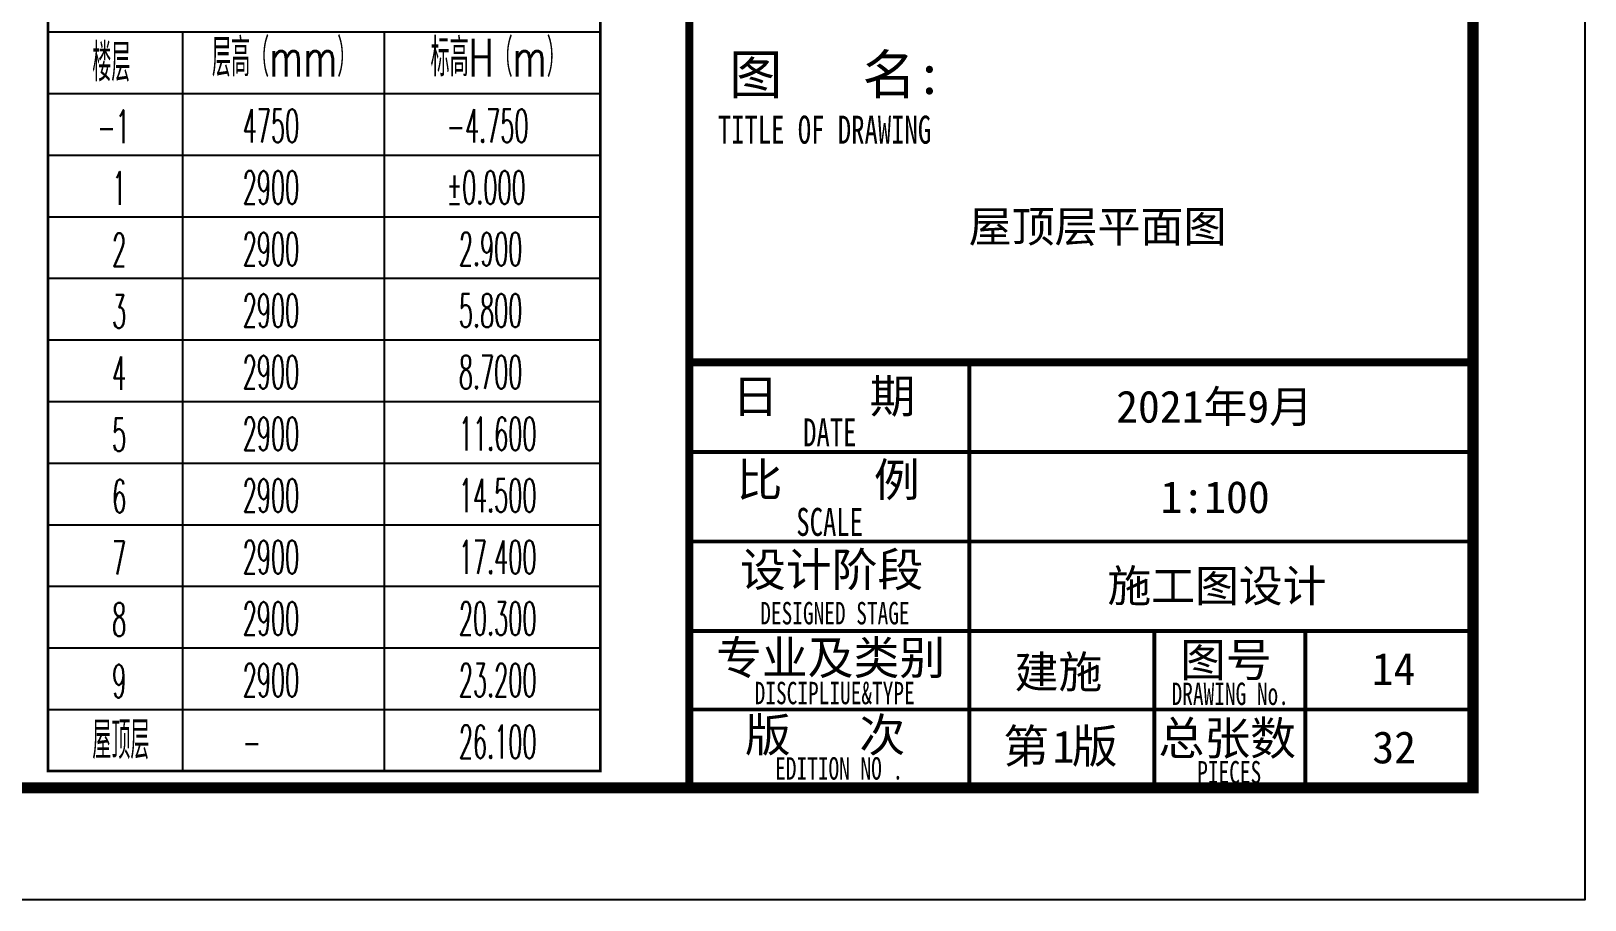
# Model space of a CAD drawing. Extents: x 27938 to 725830, y -209821 to 1628073.
# Drawn here: x 330442 to 344314, y 256415 to 264173 of the extents above; entities that cross this region are included whole.
import ezdxf
from ezdxf.enums import TextEntityAlignment as Align

# ---------------------------------------------------------------- set-up
doc = ezdxf.new("R2010")
doc.units = 0
doc.header["$LTSCALE"] = 1000
doc.header["$MEASUREMENT"] = 0
for name, color, linetype in [('C-Sheet-图框', 101, 'Continuous'), ('PUB_TEXT', 4, 'Continuous'), ('图框', 140, 'Continuous'), ('图签文字', 147, 'Continuous')]:
    doc.layers.add(name, color=color, linetype=linetype)
doc.layers.add('yichutu', color=7, linetype='Continuous', true_color=0xffffff, plot=False)
doc.layers.add('可改文字', color=6, linetype='Continuous', lineweight=18)
doc.layers.add('图签', color=147, linetype='Continuous', lineweight=18)
doc.styles.add('_TCH_DIM', font='SIMPLEX.shx', dxfattribs={"width": 0.7, "bigfont": 'GBCBIG.shx'})
doc.styles.add('宋体', font='', dxfattribs={"height": 50})
doc.styles.add('建筑图签-1', font='', dxfattribs={"width": 0.7})
doc.styles.get('宋体').set_extended_font_data('SimSun')
doc.styles.get('建筑图签-1').set_extended_font_data('SimHei')

# ---------------------------------------------------------------- blocks, each defined once
blk = doc.blocks.new('TK')
at = {"layer": '图框'}
blk.add_lwpolyline([(465375, 548714), (549475, 548714), (549475, 489314), (465375, 489314)], close=True, dxfattribs=at)
blk.add_lwpolyline([(465375, 548714), (549475, 548714), (549475, 489314), (465375, 489314)], close=True, dxfattribs=at)
at = {"layer": '图框', "const_width": 100}
blk.add_lwpolyline([(548475, 490314), (548475, 547714), (467875, 547714), (467875, 490314)], close=True, dxfattribs=at)
at = {"layer": '图框'}
for points, const_width in [([(541480, 490314), (541480, 547714)], 70), ([(541480, 494114), (548480, 494114)], 70), ([(543980, 491714), (543980, 494114)], 35), ([(541480, 493314), (548480, 493314)], 35), ([(541480, 492514), (548480, 492514)], 35), ([(541480, 491714), (548480, 491714)], 35), ([(541480, 491714), (547980, 491714)], 35), ([(543980, 490314), (543980, 491714)], 35), ([(545630, 490314), (545630, 491714)], 35), ([(545630, 490314), (545630, 491714)], 35), ([(545630, 490314), (545630, 491714)], 35), ([(546980, 490314), (546980, 491714)], 35), ([(541480, 491014), (545630, 491014)], 35), ([(545630, 491014), (548480, 491014)], 35)]:
    blk.add_lwpolyline(points, dxfattribs=dict(at, const_width=const_width))
at = {"layer": '图框', "style": '建筑图签-1', "width": 0.7}
for s, height, p in [('TITLE OF DRAWING', 250, (541734, 496066)), ('DATE', 250, (542496, 493363)), ('SCALE', 250, (542435, 492564)), ('DESIGNED STAGE', 200, (542113, 491774)), ('DISCIPLIUE&TYPE', 200, (542063, 491061)), ('DRAWING No.', 200, (545785, 491054)), ('EDITION NO .', 200, (542246, 490388)), ('PIECES', 200, (546014, 490354))]:
    blk.add_text(s, height=height, dxfattribs=at).set_placement(p)
at = {"layer": '图签', "color": 2, "style": '宋体'}
for s, height, p in [('2021年9月', 286.7, (545290, 493575)), ('1:100', 286.7, (545686, 492768)), ('施工图设计', 286.7, (545212, 491975)), ('建施', 286.7, (544384, 491206)), ('1', 287, (544723, 490539)), ('32', 286.7, (547577, 490533))]:
    blk.add_text(s, height=height, dxfattribs=at).set_placement(p)
at = {"layer": '图签文字', "color": 7, "style": '建筑图签-1'}
for s, height, p in [('图   名:', 350, (541835, 496509)), ('日    期', 300, (541864, 493662)), ('比    例', 300, (541902, 492915)), ('设计阶段', 300, (541932, 492113)), ('专业及类别', 300, (541718, 491327)), ('图号', 300, (545861, 491308)), ('版   次 ', 300, (541976, 490637)), ('总张数', 300, (545668, 490608)), ('第 版', 300, (544281, 490537))]:
    blk.add_text(s, height=height, dxfattribs=at).set_placement(p)
blk = doc.blocks.new('yct-841-594-84100-59399.9999999999-100-1000.0')
at = {"layer": 'yichutu', "color": 7, "true_color": 0xffffff}
blk.add_lwpolyline([(0, 0), (0, 59400), (84100, 59400), (84100, 0)], close=True, dxfattribs=at)

msp = doc.modelspace()

# ---------------------------------------------------------------- linework, layer by layer
at = {"layer": 'C-Sheet-图框', "color": 0}
for p, q in [((330592.4, 264165.2), (335525.3, 264165.2)), ((330592.4, 264165.2), (335525.3, 264165.2)), ((331793.6, 264165.2), (331793.6, 257565.2)), ((333595.6, 264165.2), (333595.6, 257565.2)), ((330592.4, 263615.2), (335525.3, 263615.2)), ((330592.4, 263065.2), (335525.3, 263065.2)), ((330592.4, 262515.2), (335525.3, 262515.2)), ((330592.4, 261965.2), (335525.3, 261965.2)), ((330592.4, 261415.2), (335525.3, 261415.2)), ((330592.4, 260865.2), (335525.3, 260865.2)), ((330592.4, 260315.2), (335525.3, 260315.2)), ((330592.4, 259765.2), (335525.3, 259765.2)), ((330592.4, 259215.2), (335525.3, 259215.2)), ((330592.4, 258665.2), (335525.3, 258665.2)), ((330592.4, 258115.2), (335525.3, 258115.2))]:
    msp.add_line(p, q, dxfattribs=at)
at = {"layer": 'C-Sheet-图框', "color": 0, "const_width": 24}
msp.add_lwpolyline([(330592.4, 257565.2), (335525.3, 257565.2), (335525.3, 264715.2), (330592.4, 264715.2), (330592.4, 257565.2)], dxfattribs=at)

# ---------------------------------------------------------------- block references
msp.add_blockref('TK', (-205160.9, -232898.5))
at = {"layer": 'yichutu'}
msp.add_blockref('yct-841-594-84100-59399.9999999999-100-1000.0', (260214.1, 256415.2), dxfattribs=at)

# ---------------------------------------------------------------- texts
at = {"layer": 'PUB_TEXT', "style": '_TCH_DIM'}
for s, height, width, p in [('层高（mm）', 337.59, 0.7, (332057.2, 263767.4)), ('标高H（m）', 337.59, 0.7, (334008.9, 263767.4)), ('楼层', 337.59, 0.7, (330988.9, 263723.1)), ('-1', 297.5, 0.494118, (331033.3, 263170.5)), ('4750', 297.5, 0.494118, (332331.8, 263178.1)), ('-4.750', 297.5, 0.494118, (334152.5, 263178.1)), ('1', 297.5, 0.494118, (331166.1, 262620.5)), ('2900', 297.5, 0.494118, (332331.8, 262628.1)), ('%%P0.000', 297.5, 0.494118, (334152.5, 262628.1)), ('2', 297.5, 0.494118, (331166.1, 262070.5)), ('2900', 297.5, 0.494118, (332331.8, 262078.1)), ('2.900', 297.5, 0.494118, (334261.5, 262078.1)), ('3', 297.5, 0.494118, (331166.1, 261520.5)), ('2900', 297.5, 0.494118, (332331.8, 261528.1)), ('5.800', 297.5, 0.494118, (334261.5, 261528.1)), ('4', 297.5, 0.494118, (331166.1, 260970.5)), ('2900', 297.5, 0.494118, (332331.8, 260978.1)), ('8.700', 297.5, 0.494118, (334261.5, 260978.1)), ('5', 297.5, 0.494118, (331166.1, 260420.5)), ('2900', 297.5, 0.494118, (332331.8, 260428.1)), ('11.600', 297.5, 0.494118, (334261.5, 260428.1)), ('6', 297.5, 0.494118, (331166.1, 259870.5)), ('2900', 297.5, 0.494118, (332331.8, 259878.1)), ('14.500', 297.5, 0.494118, (334261.5, 259878.1)), ('7', 297.5, 0.494118, (331166.1, 259320.5)), ('2900', 297.5, 0.494118, (332331.8, 259328.1)), ('17.400', 297.5, 0.494118, (334261.5, 259328.1)), ('8', 297.5, 0.494118, (331166.1, 258770.5)), ('2900', 297.5, 0.494118, (332331.8, 258778.1)), ('20.300', 297.5, 0.494118, (334261.5, 258778.1)), ('9', 297.5, 0.494118, (331166.1, 258220.5)), ('2900', 297.5, 0.494118, (332331.8, 258228.1)), ('23.200', 297.5, 0.494118, (334261.5, 258228.1)), ('屋顶层', 337.59, 0.7, (330988.9, 257673.1)), ('26.100', 297.5, 0.494118, (334261.5, 257678.1)), ('-', 297.5, 0.494118, (332331.8, 257678.1))]:
    msp.add_text(s, height=height, dxfattribs=dict(at, width=width)).set_placement(p)
at = {"layer": '可改文字', "color": 3, "style": '宋体'}
msp.add_text('屋顶层平面图', height=281.28, dxfattribs=at).set_placement((339963.3, 262423.3), align=Align.MIDDLE)
at = {"layer": '图签', "color": 3, "style": '宋体'}
msp.add_text('14', height=286.68, dxfattribs=at).set_placement((342410.7, 258334.2))

doc.saveas('drawing.dxf')
